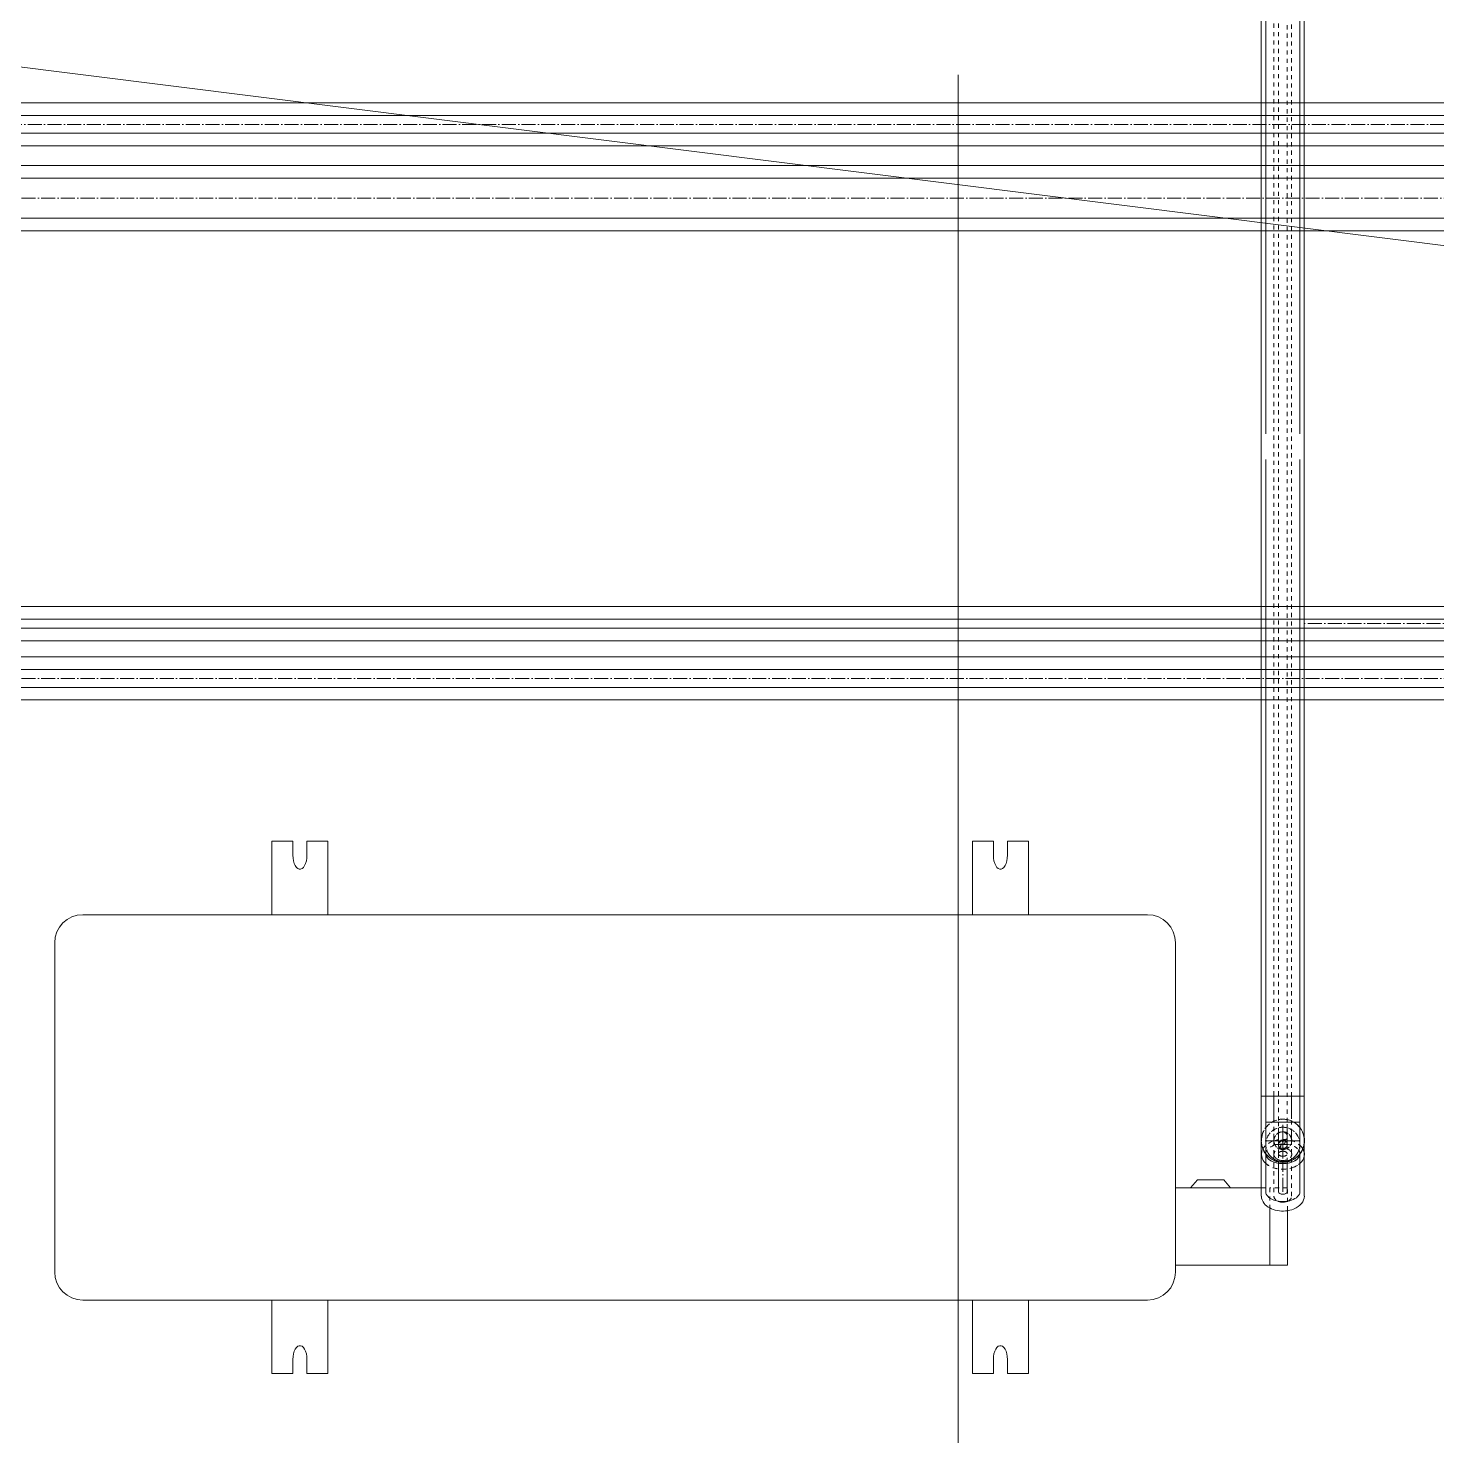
# Model space of a CAD drawing. Header units: millimetres. Extents: x -88595 to 880822, y -1054509 to -148035.
# Drawn here: x 552657 to 553663, y -247097 to -246093 of the extents above; entities that cross this region are included whole.
import ezdxf

# ---------------------------------------------------------------- set-up
doc = ezdxf.new("R2010")
doc.units = ezdxf.units.MM
for name, pattern in [('$0$ADSK_Скрыто', [6, 3, -3]), ('$1$ADSK_Скрыто', [6, 3, -3]), ('$10$ADSK_Осевая', [14, 10, -2, 0, -2]), ('$2$ADSK_Скрыто', [6, 3, -3]), ('$3$ADSK_Скрыто', [6, 3, -3]), ('$4$ADSK_Скрыто', [6, 3, -3])]:
    doc.linetypes.add(name, pattern=pattern)
for name, color, linetype, lineweight in [('Изоляция', 7, 'Continuous', 18), ('Крыша', 7, 'Continuous', 9), ('Линии', 7, 'Continuous', 9), ('Марки', 7, 'Continuous', 20), ('Оборудование', 7, 'Continuous', 18), ('Трубопровод', 7, 'Continuous', 18), ('Трубопроводы', 7, 'Continuous', 18)]:
    doc.layers.add(name, color=color, linetype=linetype, lineweight=lineweight)

# ---------------------------------------------------------------- blocks, each defined once
blk = doc.blocks.new('$0$ADSK_МедьПайка_Отвод-гнутая труба - Отвод _гнутая труба_-V66-В_Координация_кровля ОВ3')
at = {"layer": 'Линии', "color": 134, "linetype": '$0$ADSK_Скрыто', "true_color": 0x00a6a6, "flags": 128}
for points in [[(11718.6, 16214.3), (11718.6, 16214.6), (11718.6, 16214.8), (11718.6, 16215.1), (11718.7, 16215.3), (11718.7, 16215.6), (11718.8, 16215.8), (11718.8, 16216.1), (11718.9, 16216.3), (11719, 16216.5), (11719.1, 16216.8), (11719.2, 16217), (11719.3, 16217.2), (11719.4, 16217.5), (11719.6, 16217.7), (11719.7, 16217.9), (11719.9, 16218.1), (11720, 16218.3), (11720.2, 16218.5), (11720.3, 16218.7), (11720.5, 16218.9), (11720.7, 16219), (11720.9, 16219.2), (11721.1, 16219.4), (11721.3, 16219.5), (11721.5, 16219.7), (11721.7, 16219.8), (11722, 16219.9), (11722.2, 16220), (11722.4, 16220.1), (11722.6, 16220.2), (11722.9, 16220.3), (11723.1, 16220.4), (11723.4, 16220.5), (11723.6, 16220.5), (11723.9, 16220.6), (11724.1, 16220.6), (11724.4, 16220.6), (11724.6, 16220.7), (11724.9, 16220.7), (11725, 16220.7)], [(11725, 16220.7), (11725.2, 16220.7), (11725.5, 16220.6), (11725.7, 16220.6), (11726, 16220.6), (11726.2, 16220.5), (11726.5, 16220.5), (11726.7, 16220.4), (11726.9, 16220.3), (11727.2, 16220.3), (11727.4, 16220.2), (11727.7, 16220.1), (11727.9, 16219.9), (11728.1, 16219.8), (11728.3, 16219.7), (11728.5, 16219.6), (11728.7, 16219.4), (11728.9, 16219.2), (11729.1, 16219.1), (11729.3, 16218.9), (11729.5, 16218.7), (11729.7, 16218.5), (11729.8, 16218.4), (11730, 16218.2), (11730.2, 16218), (11730.3, 16217.7), (11730.4, 16217.5), (11730.6, 16217.3), (11730.7, 16217.1), (11730.8, 16216.8), (11730.9, 16216.6), (11731, 16216.4), (11731, 16216.1), (11731.1, 16215.9), (11731.2, 16215.6), (11731.2, 16215.4), (11731.2, 16215.1), (11731.3, 16214.9), (11731.3, 16214.6), (11731.3, 16214.4), (11731.3, 16214.3)], [(11718.6, 16204.6), (11718.6, 16205.5), (11718.6, 16206.4), (11718.6, 16207.2), (11718.6, 16208), (11718.6, 16208.7), (11718.6, 16209.4), (11718.6, 16210.1), (11718.6, 16210.7), (11718.6, 16211.2), (11718.6, 16211.8), (11718.6, 16212.2), (11718.6, 16212.7), (11718.6, 16213), (11718.6, 16213.4), (11718.6, 16213.7), (11718.6, 16213.9), (11718.6, 16214.1), (11718.6, 16214.2), (11718.6, 16214.3), (11718.6, 16214.3)], [(11731.3, 16214.3), (11731.3, 16214.3), (11731.3, 16214.2), (11731.3, 16214.1), (11731.3, 16213.9), (11731.3, 16213.7), (11731.3, 16213.4), (11731.3, 16213.1), (11731.3, 16212.7), (11731.3, 16212.3), (11731.3, 16211.8), (11731.3, 16211.3), (11731.3, 16210.7), (11731.3, 16210.1), (11731.3, 16209.5), (11731.3, 16208.8), (11731.3, 16208), (11731.3, 16207.2), (11731.3, 16206.4), (11731.3, 16205.6), (11731.3, 16204.7), (11731.3, 16204.6)]]:
    blk.add_lwpolyline(points, dxfattribs=at)
at = {"layer": 'Линии', "color": 134, "linetype": '$0$ADSK_Скрыто', "true_color": 0x00a6a6}
for start, end in [(90, 270), (270, 90)]:
    blk.add_arc((11725, 16214.3), 6.35, start, end, dxfattribs=at)
for start_param, end_param in [(1.570796, 4.712389), (4.712389, 7.853982)]:
    blk.add_ellipse((11725, 16204.6), major_axis=(6.35, 0), ratio=0.694658, start_param=start_param, end_param=end_param, dxfattribs=at)
blk = doc.blocks.new('$0$ADSK_МедьПайка_Отвод-гнутая труба - Отвод _гнутая труба_-V7-В_Координация_кровля ОВ3')
at = {"layer": 'Линии', "color": 134, "linetype": '$0$ADSK_Скрыто', "true_color": 0x00a6a6}
for p, q in [((10521.5, 16247.2), (10521, 16247.2)), ((10521.5, 16247.2), (10521, 16247.2)), ((10528.9, 16247.2), (10528.4, 16247.2)), ((10528.9, 16247.2), (10528.4, 16247.2))]:
    blk.add_line(p, q, dxfattribs=at)
at = {"layer": 'Линии', "color": 134, "linetype": '$0$ADSK_Скрыто', "true_color": 0x00a6a6, "flags": 128}
for points in [[(10518.6, 16231.4), (10518.6, 16230.3), (10518.6, 16229.3), (10518.6, 16228.3), (10518.6, 16227.2), (10518.6, 16226.3), (10518.6, 16225.3), (10518.6, 16224.4), (10518.6, 16223.6), (10518.6, 16222.7), (10518.6, 16222), (10518.6, 16221.2), (10518.6, 16220.5)], [(10531.3, 16221), (10531.3, 16221.7), (10531.3, 16222.5), (10531.3, 16223.3), (10531.3, 16224.2), (10531.3, 16225.1), (10531.3, 16226), (10531.3, 16227), (10531.3, 16228), (10531.3, 16229), (10531.3, 16230.1), (10531.3, 16231.1)], [(10518.6, 16215.9), (10518.6, 16215.7), (10518.6, 16215.6), (10518.6, 16215.5), (10518.6, 16215.5)], [(10531.3, 16215.5), (10531.3, 16215.5), (10531.3, 16215.6), (10531.3, 16215.7), (10531.3, 16215.9)]]:
    blk.add_lwpolyline(points, dxfattribs=at)
at = {"layer": 'Линии', "color": 134, "linetype": '$0$ADSK_Скрыто', "true_color": 0x00a6a6}
for start, end in [(90, 270), (270, 90)]:
    blk.add_arc((10525, 16215.5), 6.35, start, end, dxfattribs=at)
at = {"layer": 'Трубопроводы', "color": 134, "true_color": 0x00a6a6, "flags": 128}
for points in [[(10518.6, 16247.2), (10518.6, 16245.9), (10518.6, 16244.7), (10518.6, 16243.4), (10518.6, 16242.2), (10518.6, 16240.9), (10518.6, 16239.7), (10518.6, 16238.4), (10518.6, 16237.2), (10518.6, 16236), (10518.6, 16234.8), (10518.6, 16233.7), (10518.6, 16232.6), (10518.6, 16231.4)], [(10531.3, 16231.1), (10531.3, 16232.2), (10531.3, 16233.4), (10531.3, 16234.5), (10531.3, 16235.7), (10531.3, 16236.9), (10531.3, 16238.1), (10531.3, 16239.3), (10531.3, 16240.6), (10531.3, 16241.8), (10531.3, 16243.1), (10531.3, 16244.3), (10531.3, 16245.6), (10531.3, 16246.9), (10531.3, 16247.2)], [(10518.6, 16220.5), (10518.6, 16219.8), (10518.6, 16219.2), (10518.6, 16218.6), (10518.6, 16218.1), (10518.6, 16217.6), (10518.6, 16217.2), (10518.6, 16216.8), (10518.6, 16216.5), (10518.6, 16216.2), (10518.6, 16215.9), (10518.6, 16215.7), (10518.6, 16215.6), (10518.6, 16215.5), (10518.6, 16215.5)], [(10531.3, 16215.5), (10531.3, 16215.6), (10531.3, 16215.7), (10531.3, 16215.9), (10531.3, 16216.1), (10531.3, 16216.4), (10531.3, 16216.7), (10531.3, 16217.1), (10531.3, 16217.5), (10531.3, 16218), (10531.3, 16218.5), (10531.3, 16219), (10531.3, 16219.7), (10531.3, 16220.3), (10531.3, 16221)]]:
    blk.add_lwpolyline(points, dxfattribs=at)
blk = doc.blocks.new('$0$ADSK_МедьПайка_Отвод-гнутая труба - Отвод _гнутая труба_-3197938-В_Координация_кровля ОВ3')
at = {"layer": 'Линии', "color": 190, "linetype": '$0$ADSK_Скрыто', "true_color": 0x8000ff, "flags": 128}
for points in [[(11721.8, 16212.9), (11721.8, 16213.1), (11721.8, 16213.2), (11721.8, 16213.3), (11721.8, 16213.5), (11721.8, 16213.6), (11721.9, 16213.7), (11721.9, 16213.8), (11721.9, 16213.9), (11722, 16214.1), (11722, 16214.2), (11722.1, 16214.3), (11722.1, 16214.4), (11722.2, 16214.5), (11722.3, 16214.6), (11722.3, 16214.7), (11722.4, 16214.8), (11722.5, 16214.9), (11722.6, 16215), (11722.6, 16215.1), (11722.7, 16215.2), (11722.8, 16215.3), (11722.9, 16215.4), (11723, 16215.5), (11723.1, 16215.5), (11723.2, 16215.6), (11723.3, 16215.7), (11723.5, 16215.7), (11723.6, 16215.8), (11723.7, 16215.9), (11723.8, 16215.9), (11723.9, 16215.9), (11724, 16216), (11724.2, 16216), (11724.3, 16216.1), (11724.4, 16216.1), (11724.5, 16216.1), (11724.7, 16216.1), (11724.8, 16216.1), (11724.9, 16216.1), (11725, 16216.1)], [(11721.8, 16206.2), (11721.8, 16206.7), (11721.8, 16207.2), (11721.8, 16207.7), (11721.8, 16208.1), (11721.8, 16208.6), (11721.8, 16209), (11721.8, 16209.4), (11721.8, 16209.8), (11721.8, 16210.2), (11721.8, 16210.5), (11721.8, 16210.8), (11721.8, 16211.2), (11721.8, 16211.4), (11721.8, 16211.7), (11721.8, 16211.9), (11721.8, 16212.1), (11721.8, 16212.3), (11721.8, 16212.5), (11721.8, 16212.6), (11721.8, 16212.7), (11721.8, 16212.8), (11721.8, 16212.9), (11721.8, 16212.9), (11721.8, 16212.9)], [(11725, 16216.1), (11725.1, 16216.1), (11725.2, 16216.1), (11725.3, 16216.1), (11725.5, 16216.1), (11725.6, 16216.1), (11725.7, 16216), (11725.8, 16216), (11725.9, 16216), (11726.1, 16215.9), (11726.2, 16215.9), (11726.3, 16215.8), (11726.4, 16215.8), (11726.5, 16215.7), (11726.6, 16215.6), (11726.7, 16215.6), (11726.8, 16215.5), (11726.9, 16215.4), (11727, 16215.3), (11727.1, 16215.2), (11727.2, 16215.2), (11727.3, 16215.1), (11727.4, 16215), (11727.5, 16214.9), (11727.6, 16214.8), (11727.6, 16214.7), (11727.7, 16214.6), (11727.8, 16214.4), (11727.8, 16214.3), (11727.9, 16214.2), (11727.9, 16214.1), (11728, 16214), (11728, 16213.9), (11728, 16213.7), (11728.1, 16213.6), (11728.1, 16213.5), (11728.1, 16213.4), (11728.1, 16213.2), (11728.1, 16213.1), (11728.1, 16213), (11728.1, 16212.9)], [(11728.1, 16212.9), (11728.1, 16212.9), (11728.1, 16212.9), (11728.1, 16212.8), (11728.1, 16212.7), (11728.1, 16212.6), (11728.1, 16212.5), (11728.1, 16212.3), (11728.1, 16212.1), (11728.1, 16211.9), (11728.1, 16211.7), (11728.1, 16211.4), (11728.1, 16211.2), (11728.1, 16210.8), (11728.1, 16210.5), (11728.1, 16210.2), (11728.1, 16209.8), (11728.1, 16209.4), (11728.1, 16209), (11728.1, 16208.6), (11728.1, 16208.1), (11728.1, 16207.7), (11728.1, 16207.2), (11728.1, 16206.7), (11728.1, 16206.2)]]:
    blk.add_lwpolyline(points, dxfattribs=at)
at = {"layer": 'Линии', "color": 190, "linetype": '$0$ADSK_Скрыто', "true_color": 0x8000ff}
for start, end in [(90, 270), (270, 90)]:
    blk.add_arc((11725, 16212.9), 3.17, start, end, dxfattribs=at)
for start_param, end_param in [(1.570796, 4.712389), (4.712389, 7.853982)]:
    blk.add_ellipse((11725, 16206.2), major_axis=(3.17, 0), ratio=0.573576, start_param=start_param, end_param=end_param, dxfattribs=at)
blk = doc.blocks.new('$0$ADSK_МедьПайка_Отвод-гнутая труба - Отвод _гнутая труба_-V8-В_Координация_кровля ОВ3')
at = {"layer": 'Линии', "color": 190, "linetype": '$0$ADSK_Скрыто', "true_color": 0x8000ff}
blk.add_line((10522.2, 16228.8), (10521.9, 16228.8), dxfattribs=at)
blk.add_line((10522.2, 16228.8), (10521.9, 16228.8), dxfattribs=at)
at = {"layer": 'Линии', "color": 190, "linetype": '$0$ADSK_Скрыто', "true_color": 0x8000ff, "flags": 128}
for points in [[(10521.8, 16228.8), (10521.8, 16228.2), (10521.8, 16227.6), (10521.8, 16226.9), (10521.8, 16226.3), (10521.8, 16225.7), (10521.8, 16225), (10521.8, 16224.4)], [(10528.1, 16224.3), (10528.1, 16224.9), (10528.1, 16225.5), (10528.1, 16226.1), (10528.1, 16226.8), (10528.1, 16227.4), (10528.1, 16228), (10528.1, 16228.7), (10528.1, 16228.8)], [(10521.8, 16213.8), (10521.8, 16213.6), (10521.8, 16213.4), (10521.8, 16213.3), (10521.8, 16213.2), (10521.8, 16213.1), (10521.8, 16213), (10521.8, 16213), (10521.8, 16212.9)], [(10528.1, 16212.9), (10528.1, 16213), (10528.1, 16213), (10528.1, 16213.1), (10528.1, 16213.1), (10528.1, 16213.3), (10528.1, 16213.4), (10528.1, 16213.6), (10528.1, 16213.8)]]:
    blk.add_lwpolyline(points, dxfattribs=at)
at = {"layer": 'Линии', "color": 190, "linetype": '$0$ADSK_Скрыто', "true_color": 0x8000ff}
for start, end in [(90, 270), (270, 90)]:
    blk.add_arc((10525, 16212.9), 3.17, start, end, dxfattribs=at)
at = {"layer": 'Трубопроводы', "color": 190, "true_color": 0x8000ff, "flags": 128}
for points in [[(10521.8, 16224.4), (10521.8, 16223.8), (10521.8, 16223.2), (10521.8, 16222.6), (10521.8, 16222.1), (10521.8, 16221.5), (10521.8, 16220.9), (10521.8, 16220.4), (10521.8, 16219.9), (10521.8, 16219.3), (10521.8, 16218.8), (10521.8, 16218.4), (10521.8, 16217.9), (10521.8, 16217.4), (10521.8, 16217), (10521.8, 16216.6), (10521.8, 16216.2), (10521.8, 16215.8), (10521.8, 16215.5), (10521.8, 16215.1), (10521.8, 16214.8), (10521.8, 16214.5), (10521.8, 16214.3), (10521.8, 16214), (10521.8, 16213.8), (10521.8, 16213.6), (10521.8, 16213.4), (10521.8, 16213.3), (10521.8, 16213.2), (10521.8, 16213.1), (10521.8, 16213), (10521.8, 16213), (10521.8, 16212.9)], [(10528.1, 16213), (10528.1, 16213), (10528.1, 16213.1), (10528.1, 16213.1), (10528.1, 16213.3), (10528.1, 16213.4), (10528.1, 16213.6), (10528.1, 16213.8), (10528.1, 16214), (10528.1, 16214.2), (10528.1, 16214.5), (10528.1, 16214.7), (10528.1, 16215), (10528.1, 16215.4), (10528.1, 16215.7), (10528.1, 16216.1), (10528.1, 16216.5), (10528.1, 16216.9), (10528.1, 16217.3), (10528.1, 16217.8), (10528.1, 16218.2), (10528.1, 16218.7), (10528.1, 16219.2), (10528.1, 16219.7), (10528.1, 16220.2), (10528.1, 16220.8), (10528.1, 16221.3), (10528.1, 16221.9), (10528.1, 16222.5), (10528.1, 16223.1), (10528.1, 16223.7), (10528.1, 16224.3)]]:
    blk.add_lwpolyline(points, dxfattribs=at)
blk = doc.blocks.new('$0$ADSK_Наружный блок кондиционера сплит-системы1 - AS18TL5HRA-A-4475071-В_Координация_кровля ОВ3')
at = {"layer": 'Линии', "linetype": '$0$ADSK_Скрыто'}
for p, q in [((461.4, -57.5), (467.2, -57.5)), ((480, -57.5), (467.2, -57.5)), ((467.2, -57.5), (467.2, -71.5)), ((480, -73.5), (480, -57.5))]:
    blk.add_line(p, q, dxfattribs=at)
at = {"layer": 'Оборудование'}
for p, q in [((-245, 137.5), (-245, 190)), ((-245, 190), (-230, 190)), ((-230, 190), (-230, 180)), ((-220, 190), (-205, 190)), ((-220, 180), (-220, 190)), ((-205, 190), (-205, 137.5)), ((255, 137.5), (255, 190)), ((255, 190), (270, 190)), ((270, 180), (270, 190)), ((280, 190), (295, 190)), ((280, 190), (280, 180)), ((295, 190), (295, 137.5)), ((380, 137.5), (-380, 137.5)), ((-400, 117.5), (-400, -117.5)), ((400, -117.5), (400, 117.5)), ((405, -57.3), (400, -57.3)), ((405, -57.3), (400, -57.3)), ((400, -57.5), (461.3, -57.5)), ((415.6, -51.6), (410.8, -57.5)), ((434.4, -51.6), (415.6, -51.6)), ((439.2, -57.5), (434.4, -51.6)), ((467.2, -71.6), (467.2, -112.5)), ((480, -112.5), (480, -73.6)), ((467.2, -112.5), (400, -112.5)), ((400, -112.7), (405, -112.7)), ((400, -112.7), (405, -112.7)), ((467.2, -112.5), (480, -112.5)), ((-380, -137.5), (380, -137.5)), ((-245, -190), (-245, -137.5)), ((-205, -137.5), (-205, -190)), ((255, -190), (255, -137.5)), ((295, -137.5), (295, -190)), ((-230, -180), (-230, -190)), ((-220, -190), (-220, -180)), ((270, -190), (270, -180)), ((280, -180), (280, -190)), ((-245, -190), (-230, -190)), ((-220, -190), (-205, -190)), ((255, -190), (270, -190)), ((280, -190), (295, -190))]:
    blk.add_line(p, q, dxfattribs=at)
at = {"layer": 'Оборудование', "flags": 128}
for points in [[(-230, 180), (-229.9, 177.9), (-229.6, 175.9), (-229, 174.1), (-228.3, 172.6), (-227.5, 171.3), (-226.5, 170.5), (-225.5, 170.1), (-224.5, 170.1), (-223.5, 170.5), (-222.5, 171.3), (-221.7, 172.6), (-221, 174.1), (-220.4, 175.9), (-220.1, 177.9), (-220, 180)], [(280, 180), (279.9, 177.9), (279.6, 175.9), (279, 174.1), (278.3, 172.6), (277.5, 171.3), (276.5, 170.5), (275.5, 170.1), (274.5, 170.1), (273.5, 170.5), (272.5, 171.3), (271.7, 172.6), (271, 174.1), (270.4, 175.9), (270.1, 177.9), (270, 180)], [(-220, -180), (-220.1, -177.9), (-220.4, -175.9), (-221, -174.1), (-221.7, -172.6), (-222.5, -171.3), (-223.5, -170.5), (-224.5, -170.1), (-225.5, -170.1), (-226.5, -170.5), (-227.5, -171.3), (-228.3, -172.6), (-229, -174.1), (-229.6, -175.9), (-229.9, -177.9), (-230, -180)], [(270, -180), (270.1, -177.9), (270.4, -175.9), (271, -174.1), (271.7, -172.6), (272.5, -171.3), (273.5, -170.5), (274.5, -170.1), (275.5, -170.1), (276.5, -170.5), (277.5, -171.3), (278.3, -172.6), (279, -174.1), (279.6, -175.9), (279.9, -177.9), (280, -180)]]:
    blk.add_lwpolyline(points, dxfattribs=at)
at = {"layer": 'Оборудование'}
for centre, start, end in [((-380, 117.5), 90, 180), ((380, 117.5), 360, 90), ((-380, -117.5), 180, 270), ((380, -117.5), 270, 360)]:
    blk.add_arc(centre, 20, start, end, dxfattribs=at)
blk = doc.blocks.new('Кровля')
at = {"layer": 'Крыша'}
blk.add_line((570830.5, 679575.5), (564830.5, 680328.3), dxfattribs=at)

msp = doc.modelspace()

# ---------------------------------------------------------------- linework, layer by layer
at = {"layer": 'Изоляция', "color": 134, "true_color": 0x00a6a6}
for p, q in [((553537.5, -245493.6), (553537.5, -246855)), ((553568.2, -246855), (553568.2, -245493.6)), ((558359.2, -246190.6), (540630.9, -246190.6)), ((558323.3, -246199.6), (540630.9, -246199.6)), ((540630.9, -246228.2), (558330.4, -246228.2)), ((540630.9, -246237.2), (558330.4, -246237.2)), ((554721.1, -246541.4), (540471.4, -246541.4)), ((540471.4, -246572.1), (554721.1, -246572.1)), ((553539.1, -246855), (553537.5, -246855)), ((553540.9, -246855), (553539.5, -246855)), ((553545.2, -246855), (553543.3, -246855)), ((553548.9, -246855), (553546.2, -246855)), ((553556.3, -246855), (553549.5, -246855)), ((553559.5, -246855), (553556.9, -246855)), ((553562.5, -246855), (553560.6, -246855)), ((553565, -246855), (553566.2, -246855)), ((553568.2, -246855), (553566.7, -246855)), ((553537.5, -246896.4), (553537.5, -246926.2)), ((553568.2, -246926.2), (553568.2, -246896.4))]:
    msp.add_line(p, q, dxfattribs=at)
at = {"layer": 'Изоляция', "color": 190, "true_color": 0x8000ff}
for p, q in [((553540.7, -245531.3), (553540.7, -246382.1)), ((553565.1, -246382.1), (553565.1, -245531.3)), ((558321.1, -246145.9), (540627.7, -246145.9)), ((540627.7, -246176.6), (558321.1, -246176.6)), ((553540.7, -246400.4), (553540.7, -246873.4)), ((553565.1, -246873.4), (553565.1, -246400.4)), ((554737, -246505.4), (540493.7, -246505.4)), ((554737, -246505.4), (553562, -246505.4)), ((540493.7, -246529.8), (554737, -246529.8)), ((553562, -246529.8), (554737, -246529.8)), ((553545.5, -246873.4), (553546.8, -246873.4)), ((553549.7, -246873.4), (553547.6, -246873.4)), ((553550.2, -246873.4), (553556, -246873.4)), ((553558.2, -246873.4), (553556, -246873.4)), ((553560.5, -246873.4), (553559, -246873.4)), ((553540.7, -246896), (553540.7, -246923.1)), ((553565.1, -246923.1), (553565.1, -246896))]:
    msp.add_line(p, q, dxfattribs=at)
at = {"layer": 'Изоляция', "color": 134, "true_color": 0x00a6a6, "flags": 128}
for points in [[(553537.5, -246855), (553537.5, -246856.3), (553537.5, -246857.5), (553537.5, -246858.8), (553537.5, -246860), (553537.5, -246861.3), (553537.5, -246862.5), (553537.5, -246863.8), (553537.5, -246865), (553537.5, -246866.2), (553537.5, -246867.4), (553537.5, -246868.5), (553537.5, -246869.7), (553537.5, -246870.8), (553537.5, -246871.9), (553537.5, -246872.9), (553537.5, -246874), (553537.5, -246875), (553537.5, -246875.9), (553537.5, -246876.9), (553537.5, -246877.8), (553537.5, -246878.6), (553537.5, -246879.5), (553537.5, -246880.2), (553537.5, -246881), (553537.5, -246881.7), (553537.5, -246882.4), (553537.5, -246883), (553537.5, -246883.6), (553537.5, -246884.1), (553537.5, -246884.6), (553537.5, -246885), (553537.5, -246885.4), (553537.5, -246885.7), (553537.5, -246886), (553537.5, -246886.3), (553537.5, -246886.5), (553537.5, -246886.6), (553537.5, -246886.7), (553537.5, -246886.7)], [(553568.2, -246886.7), (553568.2, -246886.7), (553568.2, -246886.6), (553568.2, -246886.5), (553568.2, -246886.3), (553568.2, -246886.1), (553568.2, -246885.8), (553568.2, -246885.5), (553568.2, -246885.1), (553568.2, -246884.7), (553568.2, -246884.2), (553568.2, -246883.7), (553568.2, -246883.2), (553568.2, -246882.5), (553568.2, -246881.9), (553568.2, -246881.2), (553568.2, -246880.5), (553568.2, -246879.7), (553568.2, -246878.9), (553568.2, -246878), (553568.2, -246877.1), (553568.2, -246876.2), (553568.2, -246875.2), (553568.2, -246874.2), (553568.2, -246873.2), (553568.2, -246872.1), (553568.2, -246871.1), (553568.2, -246870), (553568.2, -246868.8), (553568.2, -246867.7), (553568.2, -246866.5), (553568.2, -246865.3), (553568.2, -246864.1), (553568.2, -246862.9), (553568.2, -246861.6), (553568.2, -246860.4), (553568.2, -246859.1), (553568.2, -246857.9), (553568.2, -246856.6), (553568.2, -246855.3), (553568.2, -246855)], [(553537.5, -246886.1), (553537.6, -246885.5), (553537.6, -246884.9), (553537.7, -246884.3), (553537.8, -246883.7), (553538, -246883.1), (553538.1, -246882.5), (553538.3, -246881.9)], [(553567.6, -246882.3), (553567.8, -246882.9), (553567.9, -246883.5), (553568, -246884.1), (553568.1, -246884.7), (553568.2, -246885.3), (553568.2, -246886), (553568.2, -246886.6)], [(553537.5, -246896.4), (553537.5, -246895.5), (553537.5, -246894.7), (553537.5, -246893.9), (553537.5, -246893.1), (553537.5, -246892.3), (553537.5, -246891.6), (553537.5, -246891), (553537.5, -246890.4), (553537.5, -246889.8), (553537.5, -246889.3), (553537.5, -246888.8), (553537.5, -246888.4), (553537.5, -246888), (553537.5, -246887.7), (553537.5, -246887.4), (553537.5, -246887.2), (553537.5, -246887)], [(553568.2, -246887), (553568.2, -246887.1), (553568.2, -246887.4), (553568.2, -246887.6), (553568.2, -246888), (553568.2, -246888.4), (553568.2, -246888.8), (553568.2, -246889.2), (553568.2, -246889.8), (553568.2, -246890.3), (553568.2, -246890.9), (553568.2, -246891.6), (553568.2, -246892.3), (553568.2, -246893), (553568.2, -246893.8), (553568.2, -246894.6), (553568.2, -246895.5), (553568.2, -246896.4), (553568.2, -246896.4)]]:
    msp.add_lwpolyline(points, dxfattribs=at)
at = {"layer": 'Изоляция', "color": 190, "true_color": 0x8000ff, "flags": 128}
for points in [[(553540.7, -246873.4), (553540.7, -246874), (553540.7, -246874.6), (553540.7, -246875.3), (553540.7, -246875.9), (553540.7, -246876.5), (553540.7, -246877.2), (553540.7, -246877.8), (553540.7, -246878.4), (553540.7, -246879), (553540.7, -246879.6), (553540.7, -246880.1), (553540.7, -246880.7), (553540.7, -246881.3), (553540.7, -246881.8), (553540.7, -246882.3), (553540.7, -246882.9), (553540.7, -246883.4), (553540.7, -246883.8), (553540.7, -246884.3), (553540.7, -246884.8), (553540.7, -246885.2), (553540.7, -246885.6), (553540.7, -246886), (553540.7, -246886.4), (553540.7, -246886.7), (553540.7, -246887.1), (553540.7, -246887.4), (553540.7, -246887.7), (553540.7, -246887.9), (553540.7, -246888.2), (553540.7, -246888.4), (553540.7, -246888.6), (553540.7, -246888.8), (553540.7, -246888.9), (553540.7, -246889), (553540.7, -246889.1), (553540.7, -246889.2), (553540.7, -246889.2), (553540.7, -246889.3)], [(553565.1, -246889.3), (553565.1, -246889.2), (553565.1, -246889.2), (553565.1, -246889.1), (553565.1, -246889.1), (553565.1, -246888.9), (553565.1, -246888.8), (553565.1, -246888.6), (553565.1, -246888.4), (553565.1, -246888.2), (553565.1, -246888), (553565.1, -246887.7), (553565.1, -246887.5), (553565.1, -246887.2), (553565.1, -246886.8), (553565.1, -246886.5), (553565.1, -246886.1), (553565.1, -246885.7), (553565.1, -246885.3), (553565.1, -246884.9), (553565.1, -246884.4), (553565.1, -246884), (553565.1, -246883.5), (553565.1, -246883), (553565.1, -246882.5), (553565.1, -246882), (553565.1, -246881.4), (553565.1, -246880.9), (553565.1, -246880.3), (553565.1, -246879.7), (553565.1, -246879.1), (553565.1, -246878.5), (553565.1, -246877.9), (553565.1, -246877.3), (553565.1, -246876.7), (553565.1, -246876.1), (553565.1, -246875.4), (553565.1, -246874.8), (553565.1, -246874.2), (553565.1, -246873.6), (553565.1, -246873.4)], [(553540.7, -246896), (553540.7, -246895.5), (553540.7, -246895)], [(553565.1, -246895), (553565.1, -246895.5), (553565.1, -246896)]]:
    msp.add_lwpolyline(points, dxfattribs=at)
at = {"layer": 'Изоляция', "color": 134, "true_color": 0x00a6a6}
for radius, start, end in [(15.3, 160.6284, 180), (15.4, 165, 180), (15.4, 165, 180), (15.4, 172.0473, 180), (15.4, 0, 19.3656), (15.3, 0, 15), (15.3, 0, 15), (15.4, 0, 7.9513), (15.4, 180, 197.0356), (15.4, 180, 217.8385), (15.4, 180, 218.5714), (15.4, 180, 270), (15.3, 213.5467, 244.0753), (15.4, 270, 0), (15.4, 295.9247, 326.4554), (15.4, 321.4286, 0), (15.4, 322.4056, 0), (15.3, 342.9646, 0)]:
    msp.add_arc((553552.9, -246886.7), radius, start, end, dxfattribs=at)
at = {"layer": 'Изоляция', "color": 190, "true_color": 0x8000ff}
for start, end in [(201.8157, 270), (285, 338.7338), (244.2857, 257.1429), (270, 281.6), (282.8571, 295.7143)]:
    msp.add_arc((553552.9, -246889.3), 12.2, start, end, dxfattribs=at)
at = {"layer": 'Изоляция', "color": 134, "true_color": 0x00a6a6}
for centre, major_axis, start_param, end_param in [((553552.9, -246896.4), (15.3, 0), 2.879793, 3.665191), ((553552.9, -246896.4), (15.4, 0), 2.879793, 3.141593), ((553552.9, -246896.4), (15.4, 0), 5.759587, 6.544985), ((553552.9, -246896.4), (15.3, 0), 0, 0.261799), ((553552.9, -246896.4), (15.3, 0), 3.141593, 3.79579), ((553552.9, -246896.4), (15.4, 0), 3.665191, 3.79579), ((553552.9, -246896.4), (15.4, 0), 5.759587, 6.283185), ((553552.9, -246926.2), (15.3, 0), 3.141593, 3.665191), ((553552.9, -246926.2), (15.4, 0), 5.235988, 6.283185), ((553552.9, -246926.2), (15.4, 0), 3.665191, 5.235988)]:
    msp.add_ellipse(centre, major_axis=major_axis, ratio=0.694658, start_param=start_param, end_param=end_param, dxfattribs=at)
at = {"layer": 'Изоляция', "color": 190, "true_color": 0x8000ff}
for centre, start_param, end_param in [((553552.9, -246896), 3.141593, 3.665191), ((553552.9, -246896), 3.141593, 4.712389), ((553552.9, -246896), 4.712389, 6.283185), ((553552.9, -246896), 5.235988, 6.283185), ((553552.9, -246896), 3.665191, 5.235988), ((553552.9, -246923.1), 3.141593, 3.665191), ((553552.9, -246923.1), 5.235988, 6.283185), ((553552.9, -246923.1), 3.665191, 5.235988)]:
    msp.add_ellipse(centre, major_axis=(12.2, 0), ratio=0.573576, start_param=start_param, end_param=end_param, dxfattribs=at)
at = {"layer": 'Линии', "color": 134, "linetype": '$1$ADSK_Скрыто', "true_color": 0x00a6a6}
for p, q in [((553546.5, -245531.3), (553546.5, -246855)), ((553559.2, -246855), (553559.2, -245531.3)), ((553566.1, -246550.4), (553539.6, -246550.4)), ((553539.6, -246563.1), (553566.1, -246563.1)), ((553539, -246855), (553539.6, -246855)), ((553539.5, -246855), (553539.1, -246855)), ((553540.8, -246855), (553543.2, -246855)), ((553543.3, -246855), (553540.9, -246855)), ((553545.2, -246855), (553546.1, -246855)), ((553546.2, -246855), (553545.2, -246855)), ((553548.9, -246855), (553549.4, -246855)), ((553548.9, -246855), (553549.4, -246855)), ((553549.5, -246855), (553548.9, -246855)), ((553556.8, -246855), (553556.3, -246855)), ((553556.4, -246855), (553556.8, -246855)), ((553556.4, -246855), (553556.9, -246855)), ((553560.6, -246855), (553559.5, -246855)), ((553559.6, -246855), (553560.6, -246855)), ((553564.9, -246855), (553562.5, -246855)), ((553562.6, -246855), (553565, -246855)), ((553566.2, -246855), (553566.8, -246855)), ((553566.7, -246855), (553566.3, -246855)), ((553537.5, -246886.2), (553537.5, -246886.1)), ((553546.5, -246896.4), (553546.5, -246926.2)), ((553559.2, -246926.2), (553559.2, -246896.4))]:
    msp.add_line(p, q, dxfattribs=at)
at = {"layer": 'Линии', "color": 190, "linetype": '$1$ADSK_Скрыто', "true_color": 0x8000ff}
for p, q in [((553549.7, -245531.3), (553549.7, -246873.4)), ((553556.1, -246873.4), (553556.1, -245531.3)), ((553562, -246505.4), (553543.8, -246505.4)), ((553567.7, -246514.4), (553538.1, -246514.4)), ((553538.1, -246520.8), (553567.7, -246520.8)), ((553543.8, -246529.8), (553562, -246529.8)), ((553540.7, -246547.6), (553540.7, -246565.8)), ((553565.1, -246565.8), (553565.1, -246547.6)), ((553540.7, -246873.4), (553545.5, -246873.4)), ((553545.5, -246873.4), (553540.7, -246873.4)), ((553541.9, -246873.4), (553541, -246873.4)), ((553546.8, -246873.4), (553547.5, -246873.4)), ((553547.6, -246873.4), (553546.8, -246873.4)), ((553549.7, -246873.4), (553550.1, -246873.4)), ((553549.8, -246873.4), (553550.1, -246873.4)), ((553550.2, -246873.4), (553549.8, -246873.4)), ((553558.2, -246873.4), (553559, -246873.4)), ((553559, -246873.4), (553558.2, -246873.4)), ((553565.1, -246873.4), (553560.5, -246873.4)), ((553560.6, -246873.4), (553565.1, -246873.4)), ((553564.8, -246873.4), (553563.8, -246873.4)), ((553549.7, -246896), (553549.7, -246901.9)), ((553556.1, -246901.9), (553556.1, -246896))]:
    msp.add_line(p, q, dxfattribs=at)
at = {"layer": 'Линии', "color": 134, "linetype": '$4$ADSK_Скрыто', "true_color": 0x00a6a6, "flags": 128}
for points in [[(553538.3, -246881.9), (553538.5, -246881.3), (553538.7, -246880.8), (553539, -246880.2), (553539.3, -246879.7), (553539.6, -246879.1), (553539.9, -246878.6), (553540.2, -246878.1), (553540.6, -246877.6), (553540.9, -246877.1), (553541.3, -246876.6), (553541.8, -246876.2), (553542.2, -246875.7), (553542.6, -246875.3), (553543.1, -246874.9), (553543.6, -246874.5), (553544.1, -246874.2), (553544.6, -246873.8), (553545.1, -246873.5), (553545.6, -246873.2), (553546.2, -246872.9), (553546.8, -246872.7), (553547.3, -246872.4), (553547.9, -246872.2), (553548.5, -246872), (553549.1, -246871.9), (553549.7, -246871.7), (553550.3, -246871.6), (553550.9, -246871.5), (553551.5, -246871.5), (553552.1, -246871.4), (553552.7, -246871.4), (553552.9, -246871.4)], [(553552.9, -246871.4), (553553.5, -246871.4), (553554.1, -246871.4), (553554.7, -246871.5), (553555.3, -246871.6), (553555.9, -246871.7), (553556.5, -246871.8), (553557.1, -246872), (553557.7, -246872.2), (553558.3, -246872.4), (553558.9, -246872.6), (553559.4, -246872.9), (553560, -246873.1), (553560.5, -246873.4), (553561, -246873.7), (553561.5, -246874.1), (553562, -246874.4), (553562.5, -246874.8), (553563, -246875.2), (553563.5, -246875.6), (553563.9, -246876), (553564.3, -246876.5), (553564.7, -246877), (553565.1, -246877.4), (553565.5, -246877.9), (553565.8, -246878.4), (553566.1, -246879), (553566.4, -246879.5), (553566.7, -246880.1), (553567, -246880.6), (553567.2, -246881.2), (553567.4, -246881.8), (553567.6, -246882.3)]]:
    msp.add_lwpolyline(points, dxfattribs=at)
at = {"layer": 'Линии', "color": 190, "linetype": '$4$ADSK_Скрыто', "true_color": 0x8000ff, "flags": 128}
for points in [[(553540.7, -246889.3), (553540.7, -246888.8), (553540.7, -246888.3), (553540.8, -246887.8), (553540.9, -246887.3), (553540.9, -246886.8), (553541.1, -246886.4), (553541.2, -246885.9), (553541.3, -246885.4), (553541.5, -246885), (553541.7, -246884.5), (553541.9, -246884.1), (553542.1, -246883.6), (553542.3, -246883.2), (553542.6, -246882.8), (553542.8, -246882.4), (553543.1, -246882), (553543.4, -246881.6), (553543.7, -246881.2), (553544.1, -246880.9), (553544.4, -246880.5), (553544.8, -246880.2), (553545.1, -246879.9), (553545.5, -246879.6), (553545.9, -246879.3), (553546.3, -246879), (553546.7, -246878.8), (553547.1, -246878.5), (553547.6, -246878.3), (553548, -246878.1), (553548.5, -246877.9), (553548.9, -246877.7), (553549.4, -246877.6), (553549.9, -246877.5), (553550.3, -246877.3), (553550.8, -246877.3), (553551.3, -246877.2), (553551.8, -246877.1), (553552.3, -246877.1), (553552.7, -246877.1), (553552.9, -246877.1)], [(553552.9, -246877.1), (553553.4, -246877.1), (553553.9, -246877.1), (553554.3, -246877.2), (553554.8, -246877.2), (553555.3, -246877.3), (553555.8, -246877.4), (553556.2, -246877.6), (553556.7, -246877.7), (553557.2, -246877.9), (553557.6, -246878), (553558.1, -246878.2), (553558.5, -246878.5), (553558.9, -246878.7), (553559.3, -246878.9), (553559.8, -246879.2), (553560.2, -246879.5), (553560.5, -246879.8), (553560.9, -246880.1), (553561.3, -246880.4), (553561.6, -246880.8), (553561.9, -246881.1), (553562.3, -246881.5), (553562.6, -246881.9), (553562.9, -246882.3), (553563.1, -246882.7), (553563.4, -246883.1), (553563.6, -246883.5), (553563.8, -246883.9), (553564, -246884.4), (553564.2, -246884.8), (553564.4, -246885.3), (553564.5, -246885.8), (553564.7, -246886.2), (553564.8, -246886.7), (553564.9, -246887.2), (553565, -246887.7), (553565, -246888.2), (553565, -246888.6), (553565.1, -246889.1), (553565.1, -246889.3)], [(553540.7, -246888.4), (553540.7, -246888.6), (553540.7, -246888.8), (553540.7, -246888.9), (553540.7, -246889), (553540.7, -246889.1), (553540.7, -246889.2), (553540.7, -246889.2), (553540.7, -246889.3)], [(553540.7, -246895), (553540.7, -246894.5), (553540.7, -246894.1), (553540.7, -246893.6), (553540.7, -246893.2), (553540.7, -246892.8), (553540.7, -246892.4), (553540.7, -246892), (553540.7, -246891.7), (553540.7, -246891.4), (553540.7, -246891), (553540.7, -246890.8), (553540.7, -246890.5), (553540.7, -246890.3), (553540.7, -246890.1), (553540.7, -246889.9), (553540.7, -246889.7), (553540.7, -246889.6), (553540.7, -246889.5), (553540.7, -246889.4), (553540.7, -246889.3), (553540.7, -246889.3), (553540.7, -246889.3)], [(553565.1, -246889.3), (553565.1, -246889.2), (553565.1, -246889.2), (553565.1, -246889.1), (553565.1, -246889.1), (553565.1, -246888.9), (553565.1, -246888.8), (553565.1, -246888.6), (553565.1, -246888.4)], [(553565.1, -246889.3), (553565.1, -246889.3), (553565.1, -246889.3), (553565.1, -246889.4), (553565.1, -246889.5), (553565.1, -246889.6), (553565.1, -246889.7), (553565.1, -246889.9), (553565.1, -246890.1), (553565.1, -246890.3), (553565.1, -246890.5), (553565.1, -246890.8), (553565.1, -246891), (553565.1, -246891.4), (553565.1, -246891.7), (553565.1, -246892), (553565.1, -246892.4), (553565.1, -246892.8), (553565.1, -246893.2), (553565.1, -246893.6), (553565.1, -246894.1), (553565.1, -246894.5), (553565.1, -246895)]]:
    msp.add_lwpolyline(points, dxfattribs=at)
at = {"layer": 'Линии', "color": 134, "linetype": '$2$ADSK_Скрыто', "true_color": 0x00a6a6}
for centre, radius, start, end in [((553552.9, -246886.7), 15.4, 90, 171.8573), ((553552.9, -246886.7), 15.4, 90, 160.4464), ((553552.9, -246886.7), 15.4, 90, 160.4428), ((553552.9, -246886.7), 15.4, 8.1413, 90), ((553552.9, -246886.7), 15.4, 19.5641, 90), ((553552.9, -246886.7), 15.4, 19.5511, 90), ((553552.9, -246886.7), 6.35, 0, 180), ((553552.9, -246883.6), 3.17, 270, 90), ((553552.9, -246886.7), 15.3, 197.2256, 213.3567), ((553552.9, -246886.7), 15.4, 218.5714, 220.8313), ((553552.9, -246886.7), 6.35, 180, 0), ((553552.9, -246889.9), 3.17, 90, 270), ((553552.9, -246886.7), 15.3, 319.159, 321.4286), ((553552.9, -246886.7), 15.4, 326.6454, 342.7746), ((553552.9, -246886.7), 15.4, 223.6706, 226.3114), ((553552.9, -246886.7), 15.4, 229.159, 234.5914), ((553552.9, -246886.7), 15.3, 238.5595, 240.7777), ((553552.9, -246886.7), 15.3, 242.9958, 248.1256), ((553552.9, -246886.7), 15.4, 244.2653, 259.583), ((553552.9, -246886.7), 15.3, 254.7283, 255.0522), ((553552.9, -246886.7), 15.3, 256.8707, 260.105), ((553552.9, -246886.7), 15.4, 261.0513, 270), ((553552.9, -246886.7), 15.4, 270, 278.9487), ((553552.9, -246886.7), 15.4, 279.949, 283.1224), ((553552.9, -246886.7), 15.3, 280.22, 295.7347), ((553552.9, -246886.7), 15.4, 284.9377, 285.2413), ((553552.9, -246886.7), 15.4, 291.8754, 296.9948), ((553552.9, -246886.7), 15.4, 299.2078, 301.419), ((553552.9, -246886.7), 15.4, 305.4016, 310.8313), ((553552.9, -246886.7), 15.4, 313.6706, 316.3114)]:
    msp.add_arc(centre, radius, start, end, dxfattribs=at)
at = {"layer": 'Линии', "color": 190, "linetype": '$2$ADSK_Скрыто', "true_color": 0x8000ff}
for centre, radius, start, end in [((553552.9, -246889.3), 12.2, 90, 180), ((553552.9, -246889.3), 12.2, 90, 180), ((553552.9, -246889.3), 12.2, 90, 180), ((553552.9, -246889.3), 3.17, 0, 180), ((553552.9, -246889.3), 12.2, 0, 90), ((553552.9, -246889.3), 12.2, 0, 90), ((553552.9, -246889.3), 12.2, 0, 90), ((553552.9, -246887.7), 1.59, 270, 90), ((553552.9, -246889.3), 12.2, 8.2825, 15), ((553552.9, -246889.3), 12.2, 180, 270), ((553552.9, -246889.3), 12.2, 180, 201.5816), ((553552.9, -246889.3), 12.2, 180, 206.7063), ((553552.9, -246889.3), 12.2, 180, 201.5816), ((553552.9, -246889.3), 12.2, 209.4964, 210.8997), ((553552.9, -246889.3), 3.17, 180, 0), ((553552.9, -246890.8), 1.59, 90, 270), ((553552.9, -246889.3), 12.2, 270, 0), ((553552.9, -246889.3), 12.2, 329.0769, 330.4884), ((553552.9, -246889.3), 12.2, 333.285, 337.2646), ((553552.9, -246889.3), 12.2, 338.968, 0), ((553552.9, -246889.3), 12.2, 338.9185, 0), ((553552.9, -246889.3), 12.2, 338.968, 0), ((553552.9, -246889.3), 12.2, 215.9209, 220.4611), ((553552.9, -246889.3), 12.2, 224.0408, 225.9402), ((553552.9, -246889.3), 12.2, 229.5303, 234.0739), ((553552.9, -246889.3), 12.2, 239.0769, 240.4884), ((553552.9, -246889.3), 12.2, 243.285, 244.2857), ((553552.9, -246889.3), 12.2, 257.1429, 257.5246), ((553552.9, -246889.3), 12.2, 281.6693, 282.8571), ((553552.9, -246889.3), 12.2, 281.8341, 282.875), ((553552.9, -246889.3), 12.2, 295.7143, 296.7063), ((553552.9, -246889.3), 12.2, 299.4964, 300.8997), ((553552.9, -246889.3), 12.2, 305.9209, 310.4611), ((553552.9, -246889.3), 12.2, 314.0408, 315.9402), ((553552.9, -246889.3), 12.2, 319.5303, 324.0739)]:
    msp.add_arc(centre, radius, start, end, dxfattribs=at)
at = {"layer": 'Линии', "color": 134, "linetype": '$3$ADSK_Скрыто', "true_color": 0x00a6a6}
for centre, major_axis, start_param, end_param in [((553552.9, -246896.4), (15.3, 0), 0.523599, 2.094395), ((553552.9, -246896.4), (15.3, 0), 2.094395, 2.879793), ((553552.9, -246896.4), (6.35, 0), 1.570796, 3.141593), ((553552.9, -246896.4), (6.35, 0), 0, 1.570796), ((553552.9, -246896.4), (15.3, 0), 0.261799, 0.523599), ((553552.9, -246896.4), (15.3, 0), 3.799032, 5.235988), ((553552.9, -246896.4), (15.4, 0), 3.799032, 4.712389), ((553552.9, -246896.4), (6.35, 0), 3.141593, 4.712389), ((553552.9, -246896.4), (6.35, 0), 4.712389, 6.283185), ((553552.9, -246896.4), (15.3, 0), 4.712389, 5.759587), ((553552.9, -246896.4), (15.4, 0), 5.235988, 5.759587), ((553552.9, -246926.2), (6.35, 0), 3.141593, 4.038511), ((553552.9, -246926.2), (6.35, 0), 5.386267, 6.283185), ((553552.9, -246926.2), (6.35, 0), 4.103761, 4.18879), ((553552.9, -246926.2), (6.35, 0), 5.117642, 5.321017)]:
    msp.add_ellipse(centre, major_axis=major_axis, ratio=0.694658, start_param=start_param, end_param=end_param, dxfattribs=at)
at = {"layer": 'Линии', "color": 190, "linetype": '$3$ADSK_Скрыто', "true_color": 0x8000ff}
for major_axis, start_param, end_param in [((12.2, 0), 2.094395, 3.141593), ((12.2, 0), 0.523599, 2.094395), ((3.17, 0), 1.570796, 3.141593), ((3.17, 0), 3.141593, 4.712389), ((3.17, 0), 0, 1.570796), ((3.17, 0), 4.712389, 6.283185), ((12.2, 0), 0, 0.523599)]:
    msp.add_ellipse((553552.9, -246896), major_axis=major_axis, ratio=0.573576, start_param=start_param, end_param=end_param, dxfattribs=at)
at = {"layer": 'Марки'}
for p, q in [((553321.2, -246125.9), (553321.2, -248297.8)), ((553321.2, -246170.3), (553321.2, -248652.3))]:
    msp.add_line(p, q, dxfattribs=at)
at = {"layer": 'Трубопровод', "color": 190, "true_color": 0x8000ff}
for p, q in [((558321.1, -246154.9), (540627.7, -246154.9)), ((540627.7, -246167.6), (558321.1, -246167.6)), ((554737, -246514.4), (540493.7, -246514.4)), ((540493.7, -246520.8), (554737, -246520.8)), ((554737, -246514.4), (553567.7, -246514.4)), ((553567.7, -246520.8), (554737, -246520.8)), ((553549.7, -246902), (553549.7, -246923.1)), ((553556.1, -246923.1), (553556.1, -246902))]:
    msp.add_line(p, q, dxfattribs=at)
at = {"layer": 'Трубопровод', "color": 190, "linetype": '$10$ADSK_Осевая', "true_color": 0x8000ff}
for p, q in [((558321.1, -246161.3), (540627.7, -246161.3)), ((554737, -246517.6), (553567.7, -246517.6)), ((553552.9, -246895.6), (553552.9, -246882.9)), ((553546.5, -246889.3), (553559.2, -246889.3)), ((553552.9, -246923.1), (553552.9, -246902.1))]:
    msp.add_line(p, q, dxfattribs=at)
at = {"layer": 'Трубопровод', "color": 134, "linetype": '$10$ADSK_Осевая', "true_color": 0x00a6a6}
for p, q in [((558330.7, -246213.8), (540630.9, -246213.9)), ((554721.1, -246556.7), (540471.4, -246556.7)), ((554721.1, -246556.7), (553567.7, -246556.7)), ((553552.9, -246899.4), (553552.9, -246874)), ((553540.2, -246886.7), (553565.6, -246886.7))]:
    msp.add_line(p, q, dxfattribs=at)
at = {"layer": 'Трубопровод', "color": 134, "true_color": 0x00a6a6}
for p, q in [((554721.1, -246550.4), (540471.4, -246550.4)), ((554721.1, -246550.4), (553566.2, -246550.4)), ((540471.4, -246563.1), (554721.1, -246563.1)), ((553566.2, -246563.1), (554721.1, -246563.1))]:
    msp.add_line(p, q, dxfattribs=at)
at = {"layer": 'Трубопровод', "color": 190, "true_color": 0x8000ff}
for start_param, end_param in [(2.879793, 3.141593), (3.141593, 4.712389), (4.712389, 6.283185), (0, 0.261799)]:
    msp.add_ellipse((553552.9, -246923.1), major_axis=(3.17, 0), ratio=0.573576, start_param=start_param, end_param=end_param, dxfattribs=at)
at = {"layer": 'Трубопровод', "color": 134, "true_color": 0x00a6a6}
for start_param, end_param in [(4.18879, 4.712389), (4.712389, 5.109807)]:
    msp.add_ellipse((553552.9, -246926.2), major_axis=(6.35, 0), ratio=0.694658, start_param=start_param, end_param=end_param, dxfattribs=at)

# ---------------------------------------------------------------- block references
at = {"layer": 'Линии', "linetype": '$0$ADSK_Скрыто'}
msp.add_blockref('$0$ADSK_Наружный блок кондиционера сплит-системы1 - AS18TL5HRA-A-4475071-В_Координация_кровля ОВ3', (553076.3, -246862.9), dxfattribs=at)
at = {"layer": 'Линии', "color": 134, "linetype": '$0$ADSK_Скрыто', "true_color": 0x00a6a6}
for name, p in [('$0$ADSK_МедьПайка_Отвод-гнутая труба - Отвод _гнутая труба_-V7-В_Координация_кровля ОВ3', (543027.9, -263102.2)), ('$0$ADSK_МедьПайка_Отвод-гнутая труба - Отвод _гнутая труба_-V66-В_Координация_кровля ОВ3', (541827.9, -263101))]:
    msp.add_blockref(name, p, dxfattribs=at)
at = {"layer": 'Линии', "color": 190, "linetype": '$0$ADSK_Скрыто', "true_color": 0x8000ff}
for name, p in [('$0$ADSK_МедьПайка_Отвод-гнутая труба - Отвод _гнутая труба_-V8-В_Координация_кровля ОВ3', (543027.9, -263102.2)), ('$0$ADSK_МедьПайка_Отвод-гнутая труба - Отвод _гнутая труба_-3197938-В_Координация_кровля ОВ3', (541827.9, -263102.2))]:
    msp.add_blockref(name, p, dxfattribs=at)
at = {"layer": 'Оборудование', "color": 5, "true_color": 0x0000ff}
msp.add_blockref('Кровля', (-12267.3, -926437.4), dxfattribs=at)

doc.saveas('drawing.dxf')
